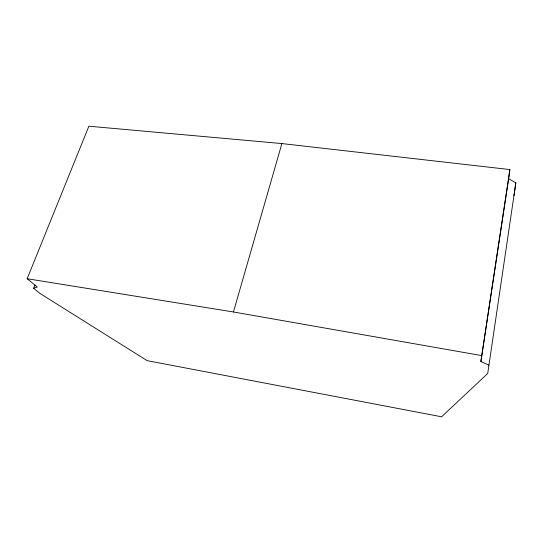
<?xml version="1.0" encoding="UTF-8"?>
<svg xmlns="http://www.w3.org/2000/svg" width="543" height="543" viewBox="0 0 543 543"><rect width="100%" height="100%" fill="white"/><g stroke="black" fill="none" stroke-linecap="round" stroke-linejoin="round"><path stroke-width="0.81" d="M488.944 365.127L480.874 361.57L509.863 169.565L281.898 143.569L88.876 126.207L27.15 278.729L37.331 287.05L33.618 288.272L40.216 293.587L147.105 360.633L441.615 416.793L487.709 373.482L515.85 182.828L508.669 178.749L509.863 169.565M513.936 195.745L515.85 182.828M480.874 361.57L508.669 178.749M27.15 278.729L233.442 311.974L281.898 143.569M33.618 288.272L34.874 285.123M233.442 311.974L481.566 355.57"/></g></svg>
